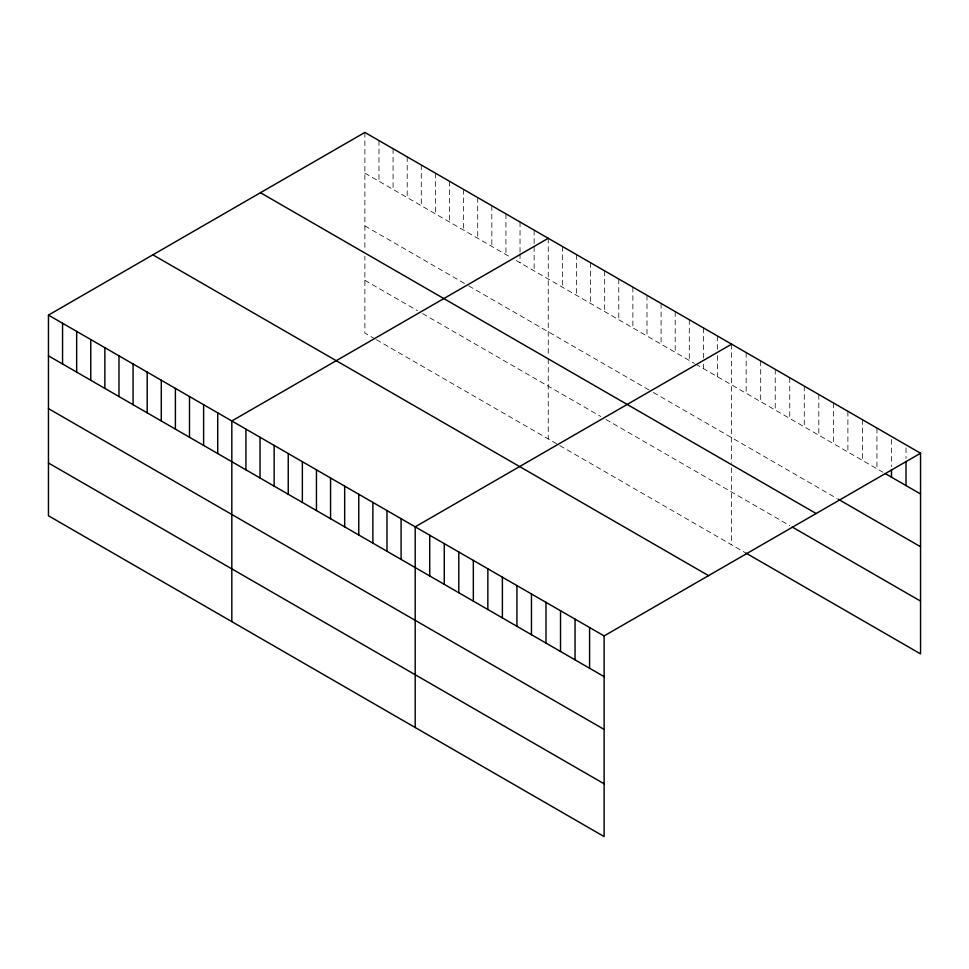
<?xml version="1.0" encoding="UTF-8"?>
<svg xmlns="http://www.w3.org/2000/svg" width="969" height="969" viewBox="0 0 969 969"><rect width="100%" height="100%" fill="white"/><g stroke="black" fill="none" stroke-linecap="round" stroke-linejoin="round"><path stroke-width="0.73" stroke-dasharray="4.84 3.63" d="M364.877 132.426L364.877 250.087M364.877 173.136L509.779 256.797M516.186 260.504L694.434 363.411M695.718 364.15L883.001 472.278M364.877 225.922L467.458 285.14M468.742 285.891L652.113 391.755M653.397 392.493L836.986 498.49M364.877 280.295L417.445 310.649M422.581 313.617L600.828 416.525M605.952 419.48L789.747 525.598M375.136 339.005L364.877 333.082L364.877 256.131M376.42 339.744L558.507 444.868M559.791 445.607L746.154 553.202M906.015 447.86L906.015 458.422M891.48 439.478L891.48 466.622M876.945 428.068L876.945 468.778M862.422 419.674L862.422 460.396M847.887 411.28L847.887 452.002M833.352 402.898L833.352 443.608M818.817 394.504L818.817 435.226M804.282 386.11L804.282 426.832M789.747 377.716L789.747 418.438M775.224 369.334L775.224 410.044M760.689 360.94L760.689 401.663M746.154 352.546L746.154 393.269M731.619 344.165L731.619 463.339M731.619 467.87L731.619 544.82M717.52 336.013L717.52 349.591M717.52 355.623L717.52 376.735M703.409 327.873L703.409 358.033M703.409 364.065L703.409 368.595M689.298 319.734L689.298 360.444M675.199 311.582L675.199 352.304M661.088 303.442L661.088 344.152M646.989 295.303L646.989 336.013M632.878 287.151L632.878 327.873M618.779 279.011L618.779 319.722M604.668 270.86L604.668 311.582M590.569 262.72L590.569 303.442M576.458 254.581L576.458 295.291M562.359 246.429L562.359 287.151M548.248 238.289L548.248 355.95M548.248 358.978L548.248 438.945M534.137 230.15L534.137 245.23M534.137 246.732L534.137 270.86M520.038 221.998L520.038 252.158M520.038 253.672L520.038 262.72M505.927 213.858L505.927 254.581M491.828 205.719L491.828 246.429M477.717 197.567L477.717 238.289M463.618 189.427L463.618 230.15M449.507 181.288L449.507 221.998M435.408 173.136L435.408 213.858M421.297 164.996L421.297 205.719M407.198 156.857L407.198 197.567M393.087 148.705L393.087 189.427M378.976 140.566L378.976 181.288"/><path stroke-width="1.45" d="M48.45 315.107L604.123 635.918L604.123 836.574L48.45 515.762L48.45 315.107L364.877 132.426L920.55 453.238L920.55 653.893L746.154 553.202M548.248 238.289L231.821 420.982L231.821 621.638M731.619 344.165L415.192 526.845L415.192 727.501M604.123 635.918L920.55 453.238M885.424 473.671L920.55 493.96M838.197 499.192L920.55 546.734M260.455 192.71L816.128 513.522M792.17 526.991L920.55 601.107M152.872 254.823L708.545 575.634M48.45 355.829L604.123 676.641M48.45 408.603L604.123 729.415M48.45 462.988L604.123 783.8M906.015 461.438L906.015 485.566M891.48 469.638L891.48 477.172M589.588 627.537L589.588 668.247M575.053 619.143L575.053 659.865M560.53 610.749L560.53 651.471M545.995 602.367L545.995 643.077M531.46 593.973L531.46 634.683M516.925 585.579L516.925 626.301M502.39 577.185L502.39 617.907M487.855 568.803L487.855 609.513M473.332 560.409L473.332 601.131M458.797 552.015L458.797 592.737M444.262 543.633L444.262 584.343M429.727 535.239L429.727 575.949M401.093 518.706L401.093 559.416M386.982 510.554L386.982 551.276M372.883 502.414L372.883 543.137M358.772 494.275L358.772 534.985M344.673 486.123L344.673 526.845M330.562 477.983L330.562 518.706M316.451 469.844L316.451 510.554M302.352 461.692L302.352 502.414M288.241 453.553L288.241 494.275M274.142 445.413L274.142 486.123M260.031 437.261L260.031 477.983M245.932 429.122L245.932 469.844M217.722 412.83L217.722 453.553M203.611 404.691L203.611 445.401M189.5 396.551L189.5 437.261M175.401 388.399L175.401 429.122M161.29 380.26L161.29 420.97M147.191 372.12L147.191 412.83M133.08 363.969L133.08 404.691M118.981 355.829L118.981 396.539M104.87 347.677L104.87 388.399M90.771 339.538L90.771 380.26M76.66 331.398L76.66 372.108M62.561 323.246L62.561 363.969"/></g></svg>
